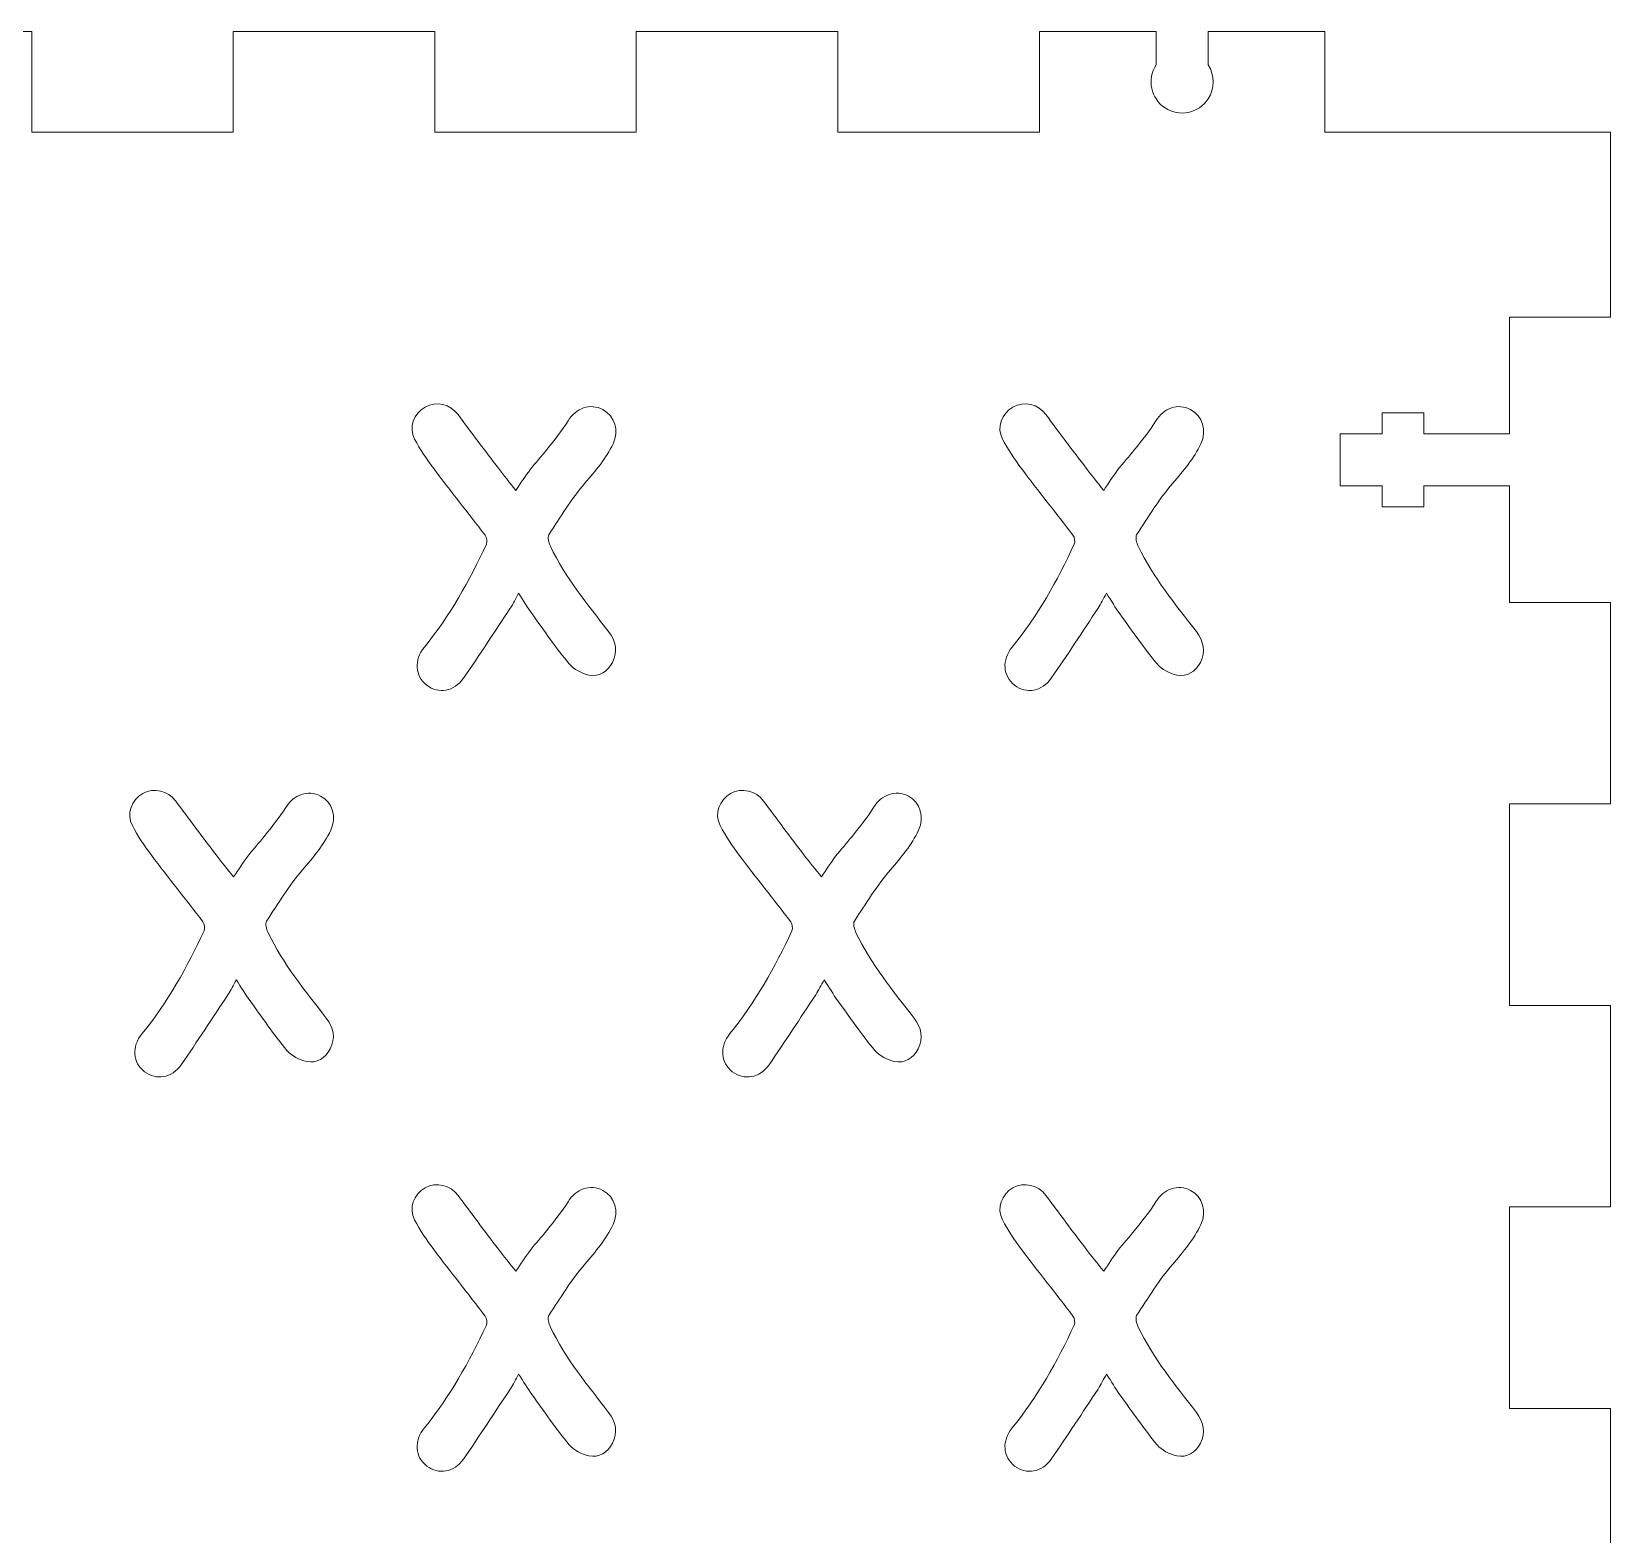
# Model space of a CAD drawing. Header units: inches. Extents: x 5 to 205, y 56 to 256.
# Drawn here: x 111.3 to 205.3, y 166.5 to 256 of the extents above; entities that cross this region are included whole.
import ezdxf

# ---------------------------------------------------------------- set-up
doc = ezdxf.new("R2010")
doc.units = ezdxf.units.IN
doc.header["$MEASUREMENT"] = 0

# ---------------------------------------------------------------- blocks, each defined once
blk = doc.blocks.new('block 310')
at = {"color": 7, "lineweight": 15, "true_color": 0xffffff}
blk.add_open_spline([(171.694, 233.181), (171.23, 233.801), (170.397, 234.009), (169.729, 233.633)], degree=3, dxfattribs=at)
blk = doc.blocks.new('block 311')
at = {"color": 7, "lineweight": 15, "true_color": 0xffffff}
blk.add_open_spline([(169.729, 233.633), (169.056, 233.257), (168.739, 232.416), (169.107, 231.724)], degree=3, dxfattribs=at)
blk = doc.blocks.new('block 312')
at = {"color": 7, "lineweight": 15, "true_color": 0xffffff}
blk.add_open_spline([(169.107, 231.724), (169.424, 231.104), (169.824, 230.519), (170.24, 229.962)], degree=3, dxfattribs=at)
blk = doc.blocks.new('block 313')
at = {"color": 7, "lineweight": 15, "true_color": 0xffffff}
blk.add_open_spline([(170.24, 229.962), (171.242, 228.628), (172.295, 227.324), (173.304, 225.992)], degree=3, dxfattribs=at)
blk = doc.blocks.new('block 314')
at = {"color": 7, "lineweight": 15, "true_color": 0xffffff}
blk.add_open_spline([(173.304, 225.992), (173.4, 225.864), (173.444, 225.603), (173.377, 225.462)], degree=3, dxfattribs=at)
blk = doc.blocks.new('block 315')
at = {"color": 7, "lineweight": 15, "true_color": 0xffffff}
blk.add_open_spline([(173.377, 225.462), (172.363, 223.282), (171.205, 221.196), (169.684, 219.331)], degree=3, dxfattribs=at)
blk = doc.blocks.new('block 316')
at = {"color": 7, "lineweight": 15, "true_color": 0xffffff}
blk.add_open_spline([(169.684, 219.331), (169.052, 218.564), (169.128, 217.605), (169.828, 217.067)], degree=3, dxfattribs=at)
blk = doc.blocks.new('block 317')
at = {"color": 7, "lineweight": 15, "true_color": 0xffffff}
blk.add_open_spline([(169.828, 217.067), (170.524, 216.532), (171.453, 216.676), (172.014, 217.481)], degree=3, dxfattribs=at)
blk = doc.blocks.new('block 318')
at = {"color": 7, "lineweight": 15, "true_color": 0xffffff}
blk.add_open_spline([(172.014, 217.481), (172.964, 218.857), (173.877, 220.261), (174.798, 221.652)], degree=3, dxfattribs=at)
blk = doc.blocks.new('block 319')
at = {"color": 7, "lineweight": 15, "true_color": 0xffffff}
blk.add_open_spline([(174.798, 221.652), (174.978, 221.923), (175.114, 222.215), (175.298, 222.545)], degree=3, dxfattribs=at)
blk = doc.blocks.new('block 320')
at = {"color": 7, "lineweight": 15, "true_color": 0xffffff}
blk.add_open_spline([(175.298, 222.545), (175.594, 222.083), (175.83, 221.68), (176.099, 221.309)], degree=3, dxfattribs=at)
blk = doc.blocks.new('block 321')
at = {"color": 7, "lineweight": 15, "true_color": 0xffffff}
blk.add_open_spline([(176.099, 221.309), (176.822, 220.306), (177.524, 219.282), (178.313, 218.329)], degree=3, dxfattribs=at)
blk = doc.blocks.new('block 322')
at = {"color": 7, "lineweight": 15, "true_color": 0xffffff}
blk.add_open_spline([(178.313, 218.329), (178.584, 218.004), (179.062, 217.761), (179.486, 217.673)], degree=3, dxfattribs=at)
blk = doc.blocks.new('block 323')
at = {"color": 7, "lineweight": 15, "true_color": 0xffffff}
blk.add_open_spline([(179.486, 217.673), (180.091, 217.545), (180.599, 217.873), (180.888, 218.427)], degree=3, dxfattribs=at)
blk = doc.blocks.new('block 324')
at = {"color": 7, "lineweight": 15, "true_color": 0xffffff}
blk.add_open_spline([(180.888, 218.427), (181.22, 219.078), (181.088, 219.685), (180.651, 220.257)], degree=3, dxfattribs=at)
blk = doc.blocks.new('block 325')
at = {"color": 7, "lineweight": 15, "true_color": 0xffffff}
blk.add_open_spline([(180.651, 220.257), (179.405, 221.886), (178.077, 223.464), (177.191, 225.345)], degree=3, dxfattribs=at)
blk = doc.blocks.new('block 326')
at = {"color": 7, "lineweight": 15, "true_color": 0xffffff}
blk.add_open_spline([(177.191, 225.345), (177.095, 225.546), (177.003, 225.879), (177.095, 226.024)], degree=3, dxfattribs=at)
blk = doc.blocks.new('block 327')
at = {"color": 7, "lineweight": 15, "true_color": 0xffffff}
blk.add_open_spline([(177.095, 226.024), (177.78, 227.075), (178.437, 228.152), (179.241, 229.094)], degree=3, dxfattribs=at)
blk = doc.blocks.new('block 328')
at = {"color": 7, "lineweight": 15, "true_color": 0xffffff}
blk.add_open_spline([(179.241, 229.094), (179.883, 229.838), (180.5, 230.562), (180.919, 231.445)], degree=3, dxfattribs=at)
blk = doc.blocks.new('block 329')
at = {"color": 7, "lineweight": 15, "true_color": 0xffffff}
blk.add_open_spline([(180.919, 231.445), (181.291, 232.22), (181.026, 233.095), (180.31, 233.481)], degree=3, dxfattribs=at)
blk = doc.blocks.new('block 330')
at = {"color": 7, "lineweight": 15, "true_color": 0xffffff}
blk.add_open_spline([(180.31, 233.481), (179.558, 233.881), (178.705, 233.562), (178.244, 232.809)], degree=3, dxfattribs=at)
blk = doc.blocks.new('block 331')
at = {"color": 7, "lineweight": 15, "true_color": 0xffffff}
blk.add_open_spline([(178.244, 232.809), (177.872, 232.208), (177.416, 231.656), (176.975, 231.096)], degree=3, dxfattribs=at)
blk = doc.blocks.new('block 332')
at = {"color": 7, "lineweight": 15, "true_color": 0xffffff}
blk.add_open_spline([(176.975, 231.096), (176.659, 230.691), (176.298, 230.318), (175.982, 229.906)], degree=3, dxfattribs=at)
blk = doc.blocks.new('block 333')
at = {"color": 7, "lineweight": 15, "true_color": 0xffffff}
blk.add_open_spline([(175.982, 229.906), (175.694, 229.519), (175.434, 229.109), (175.133, 228.668)], degree=3, dxfattribs=at)
blk = doc.blocks.new('block 334')
at = {"color": 7, "lineweight": 15, "true_color": 0xffffff}
blk.add_open_spline([(175.133, 228.668), (174.752, 229.15), (174.408, 229.559), (174.093, 229.983)], degree=3, dxfattribs=at)
blk = doc.blocks.new('block 335')
at = {"color": 7, "lineweight": 15, "true_color": 0xffffff}
blk.add_open_spline([(174.093, 229.983), (173.288, 231.044), (172.475, 232.111), (171.694, 233.181)], degree=3, dxfattribs=at)
blk = doc.blocks.new('block 336')
at = {"color": 7, "lineweight": 15, "true_color": 0xffffff}
blk.add_open_spline([(171.694, 186.681), (171.23, 187.301), (170.397, 187.509), (169.729, 187.133)], degree=3, dxfattribs=at)
blk = doc.blocks.new('block 337')
at = {"color": 7, "lineweight": 15, "true_color": 0xffffff}
blk.add_open_spline([(169.729, 187.133), (169.056, 186.757), (168.739, 185.916), (169.107, 185.224)], degree=3, dxfattribs=at)
blk = doc.blocks.new('block 338')
at = {"color": 7, "lineweight": 15, "true_color": 0xffffff}
blk.add_open_spline([(169.107, 185.224), (169.424, 184.604), (169.824, 184.019), (170.24, 183.462)], degree=3, dxfattribs=at)
blk = doc.blocks.new('block 339')
at = {"color": 7, "lineweight": 15, "true_color": 0xffffff}
blk.add_open_spline([(170.24, 183.462), (171.242, 182.128), (172.295, 180.824), (173.304, 179.492)], degree=3, dxfattribs=at)
blk = doc.blocks.new('block 340')
at = {"color": 7, "lineweight": 15, "true_color": 0xffffff}
blk.add_open_spline([(173.304, 179.492), (173.4, 179.364), (173.444, 179.103), (173.377, 178.962)], degree=3, dxfattribs=at)
blk = doc.blocks.new('block 341')
at = {"color": 7, "lineweight": 15, "true_color": 0xffffff}
blk.add_open_spline([(173.377, 178.962), (172.363, 176.782), (171.205, 174.696), (169.684, 172.831)], degree=3, dxfattribs=at)
blk = doc.blocks.new('block 342')
at = {"color": 7, "lineweight": 15, "true_color": 0xffffff}
blk.add_open_spline([(169.684, 172.831), (169.052, 172.064), (169.128, 171.105), (169.828, 170.567)], degree=3, dxfattribs=at)
blk = doc.blocks.new('block 343')
at = {"color": 7, "lineweight": 15, "true_color": 0xffffff}
blk.add_open_spline([(169.828, 170.567), (170.524, 170.032), (171.453, 170.176), (172.014, 170.981)], degree=3, dxfattribs=at)
blk = doc.blocks.new('block 344')
at = {"color": 7, "lineweight": 15, "true_color": 0xffffff}
blk.add_open_spline([(172.014, 170.981), (172.964, 172.357), (173.877, 173.761), (174.798, 175.152)], degree=3, dxfattribs=at)
blk = doc.blocks.new('block 345')
at = {"color": 7, "lineweight": 15, "true_color": 0xffffff}
blk.add_open_spline([(174.798, 175.152), (174.978, 175.423), (175.114, 175.715), (175.298, 176.045)], degree=3, dxfattribs=at)
blk = doc.blocks.new('block 346')
at = {"color": 7, "lineweight": 15, "true_color": 0xffffff}
blk.add_open_spline([(175.298, 176.045), (175.594, 175.583), (175.83, 175.18), (176.099, 174.809)], degree=3, dxfattribs=at)
blk = doc.blocks.new('block 347')
at = {"color": 7, "lineweight": 15, "true_color": 0xffffff}
blk.add_open_spline([(176.099, 174.809), (176.822, 173.806), (177.524, 172.782), (178.313, 171.829)], degree=3, dxfattribs=at)
blk = doc.blocks.new('block 348')
at = {"color": 7, "lineweight": 15, "true_color": 0xffffff}
blk.add_open_spline([(178.313, 171.829), (178.584, 171.504), (179.062, 171.261), (179.486, 171.173)], degree=3, dxfattribs=at)
blk = doc.blocks.new('block 349')
at = {"color": 7, "lineweight": 15, "true_color": 0xffffff}
blk.add_open_spline([(179.486, 171.173), (180.091, 171.045), (180.599, 171.373), (180.888, 171.927)], degree=3, dxfattribs=at)
blk = doc.blocks.new('block 350')
at = {"color": 7, "lineweight": 15, "true_color": 0xffffff}
blk.add_open_spline([(180.888, 171.927), (181.22, 172.578), (181.088, 173.185), (180.651, 173.757)], degree=3, dxfattribs=at)
blk = doc.blocks.new('block 351')
at = {"color": 7, "lineweight": 15, "true_color": 0xffffff}
blk.add_open_spline([(180.651, 173.757), (179.405, 175.386), (178.077, 176.964), (177.191, 178.845)], degree=3, dxfattribs=at)
blk = doc.blocks.new('block 352')
at = {"color": 7, "lineweight": 15, "true_color": 0xffffff}
blk.add_open_spline([(177.191, 178.845), (177.095, 179.046), (177.003, 179.379), (177.095, 179.524)], degree=3, dxfattribs=at)
blk = doc.blocks.new('block 353')
at = {"color": 7, "lineweight": 15, "true_color": 0xffffff}
blk.add_open_spline([(177.095, 179.524), (177.78, 180.575), (178.437, 181.652), (179.241, 182.594)], degree=3, dxfattribs=at)
blk = doc.blocks.new('block 354')
at = {"color": 7, "lineweight": 15, "true_color": 0xffffff}
blk.add_open_spline([(179.241, 182.594), (179.883, 183.338), (180.5, 184.062), (180.919, 184.945)], degree=3, dxfattribs=at)
blk = doc.blocks.new('block 355')
at = {"color": 7, "lineweight": 15, "true_color": 0xffffff}
blk.add_open_spline([(180.919, 184.945), (181.291, 185.72), (181.026, 186.595), (180.31, 186.981)], degree=3, dxfattribs=at)
blk = doc.blocks.new('block 356')
at = {"color": 7, "lineweight": 15, "true_color": 0xffffff}
blk.add_open_spline([(180.31, 186.981), (179.558, 187.381), (178.705, 187.062), (178.244, 186.309)], degree=3, dxfattribs=at)
blk = doc.blocks.new('block 357')
at = {"color": 7, "lineweight": 15, "true_color": 0xffffff}
blk.add_open_spline([(178.244, 186.309), (177.872, 185.708), (177.416, 185.156), (176.975, 184.596)], degree=3, dxfattribs=at)
blk = doc.blocks.new('block 358')
at = {"color": 7, "lineweight": 15, "true_color": 0xffffff}
blk.add_open_spline([(176.975, 184.596), (176.659, 184.191), (176.298, 183.818), (175.982, 183.406)], degree=3, dxfattribs=at)
blk = doc.blocks.new('block 359')
at = {"color": 7, "lineweight": 15, "true_color": 0xffffff}
blk.add_open_spline([(175.982, 183.406), (175.694, 183.019), (175.434, 182.609), (175.133, 182.168)], degree=3, dxfattribs=at)
blk = doc.blocks.new('block 360')
at = {"color": 7, "lineweight": 15, "true_color": 0xffffff}
blk.add_open_spline([(175.133, 182.168), (174.752, 182.65), (174.408, 183.059), (174.093, 183.483)], degree=3, dxfattribs=at)
blk = doc.blocks.new('block 361')
at = {"color": 7, "lineweight": 15, "true_color": 0xffffff}
blk.add_open_spline([(174.093, 183.483), (173.288, 184.544), (172.475, 185.611), (171.694, 186.681)], degree=3, dxfattribs=at)
blk = doc.blocks.new('block 437')
at = {"color": 7, "lineweight": 15, "true_color": 0xffffff}
blk.add_open_spline([(136.694, 233.181), (136.23, 233.801), (135.397, 234.009), (134.729, 233.633)], degree=3, dxfattribs=at)
blk = doc.blocks.new('block 438')
at = {"color": 7, "lineweight": 15, "true_color": 0xffffff}
blk.add_open_spline([(134.729, 233.633), (134.056, 233.257), (133.739, 232.416), (134.107, 231.724)], degree=3, dxfattribs=at)
blk = doc.blocks.new('block 439')
at = {"color": 7, "lineweight": 15, "true_color": 0xffffff}
blk.add_open_spline([(134.107, 231.724), (134.424, 231.104), (134.824, 230.519), (135.24, 229.962)], degree=3, dxfattribs=at)
blk = doc.blocks.new('block 440')
at = {"color": 7, "lineweight": 15, "true_color": 0xffffff}
blk.add_open_spline([(135.24, 229.962), (136.242, 228.628), (137.295, 227.324), (138.304, 225.992)], degree=3, dxfattribs=at)
blk = doc.blocks.new('block 441')
at = {"color": 7, "lineweight": 15, "true_color": 0xffffff}
blk.add_open_spline([(138.304, 225.992), (138.4, 225.864), (138.444, 225.603), (138.377, 225.462)], degree=3, dxfattribs=at)
blk = doc.blocks.new('block 442')
at = {"color": 7, "lineweight": 15, "true_color": 0xffffff}
blk.add_open_spline([(138.377, 225.462), (137.363, 223.282), (136.205, 221.196), (134.684, 219.331)], degree=3, dxfattribs=at)
blk = doc.blocks.new('block 443')
at = {"color": 7, "lineweight": 15, "true_color": 0xffffff}
blk.add_open_spline([(134.684, 219.331), (134.052, 218.564), (134.128, 217.605), (134.828, 217.067)], degree=3, dxfattribs=at)
blk = doc.blocks.new('block 444')
at = {"color": 7, "lineweight": 15, "true_color": 0xffffff}
blk.add_open_spline([(134.828, 217.067), (135.524, 216.532), (136.453, 216.676), (137.014, 217.481)], degree=3, dxfattribs=at)
blk = doc.blocks.new('block 445')
at = {"color": 7, "lineweight": 15, "true_color": 0xffffff}
blk.add_open_spline([(137.014, 217.481), (137.964, 218.857), (138.877, 220.261), (139.798, 221.652)], degree=3, dxfattribs=at)
blk = doc.blocks.new('block 446')
at = {"color": 7, "lineweight": 15, "true_color": 0xffffff}
blk.add_open_spline([(139.798, 221.652), (139.978, 221.923), (140.114, 222.215), (140.298, 222.545)], degree=3, dxfattribs=at)
blk = doc.blocks.new('block 447')
at = {"color": 7, "lineweight": 15, "true_color": 0xffffff}
blk.add_open_spline([(140.298, 222.545), (140.594, 222.083), (140.83, 221.68), (141.099, 221.309)], degree=3, dxfattribs=at)
blk = doc.blocks.new('block 448')
at = {"color": 7, "lineweight": 15, "true_color": 0xffffff}
blk.add_open_spline([(141.099, 221.309), (141.822, 220.306), (142.524, 219.282), (143.313, 218.329)], degree=3, dxfattribs=at)
blk = doc.blocks.new('block 449')
at = {"color": 7, "lineweight": 15, "true_color": 0xffffff}
blk.add_open_spline([(143.313, 218.329), (143.584, 218.004), (144.062, 217.761), (144.486, 217.673)], degree=3, dxfattribs=at)
blk = doc.blocks.new('block 450')
at = {"color": 7, "lineweight": 15, "true_color": 0xffffff}
blk.add_open_spline([(144.486, 217.673), (145.091, 217.545), (145.599, 217.873), (145.888, 218.427)], degree=3, dxfattribs=at)
blk = doc.blocks.new('block 451')
at = {"color": 7, "lineweight": 15, "true_color": 0xffffff}
blk.add_open_spline([(145.888, 218.427), (146.22, 219.078), (146.088, 219.685), (145.651, 220.257)], degree=3, dxfattribs=at)
blk = doc.blocks.new('block 452')
at = {"color": 7, "lineweight": 15, "true_color": 0xffffff}
blk.add_open_spline([(145.651, 220.257), (144.405, 221.886), (143.077, 223.464), (142.191, 225.345)], degree=3, dxfattribs=at)
blk = doc.blocks.new('block 453')
at = {"color": 7, "lineweight": 15, "true_color": 0xffffff}
blk.add_open_spline([(142.191, 225.345), (142.095, 225.546), (142.003, 225.879), (142.095, 226.024)], degree=3, dxfattribs=at)
blk = doc.blocks.new('block 454')
at = {"color": 7, "lineweight": 15, "true_color": 0xffffff}
blk.add_open_spline([(142.095, 226.024), (142.78, 227.075), (143.437, 228.152), (144.241, 229.094)], degree=3, dxfattribs=at)
blk = doc.blocks.new('block 455')
at = {"color": 7, "lineweight": 15, "true_color": 0xffffff}
blk.add_open_spline([(144.241, 229.094), (144.883, 229.838), (145.5, 230.562), (145.919, 231.445)], degree=3, dxfattribs=at)
blk = doc.blocks.new('block 456')
at = {"color": 7, "lineweight": 15, "true_color": 0xffffff}
blk.add_open_spline([(145.919, 231.445), (146.291, 232.22), (146.026, 233.095), (145.31, 233.481)], degree=3, dxfattribs=at)
blk = doc.blocks.new('block 457')
at = {"color": 7, "lineweight": 15, "true_color": 0xffffff}
blk.add_open_spline([(145.31, 233.481), (144.558, 233.881), (143.705, 233.562), (143.244, 232.809)], degree=3, dxfattribs=at)
blk = doc.blocks.new('block 458')
at = {"color": 7, "lineweight": 15, "true_color": 0xffffff}
blk.add_open_spline([(143.244, 232.809), (142.872, 232.208), (142.416, 231.656), (141.975, 231.096)], degree=3, dxfattribs=at)
blk = doc.blocks.new('block 459')
at = {"color": 7, "lineweight": 15, "true_color": 0xffffff}
blk.add_open_spline([(141.975, 231.096), (141.659, 230.691), (141.298, 230.318), (140.982, 229.906)], degree=3, dxfattribs=at)
blk = doc.blocks.new('block 460')
at = {"color": 7, "lineweight": 15, "true_color": 0xffffff}
blk.add_open_spline([(140.982, 229.906), (140.694, 229.519), (140.434, 229.109), (140.133, 228.668)], degree=3, dxfattribs=at)
blk = doc.blocks.new('block 461')
at = {"color": 7, "lineweight": 15, "true_color": 0xffffff}
blk.add_open_spline([(140.133, 228.668), (139.752, 229.15), (139.408, 229.559), (139.093, 229.983)], degree=3, dxfattribs=at)
blk = doc.blocks.new('block 462')
at = {"color": 7, "lineweight": 15, "true_color": 0xffffff}
blk.add_open_spline([(139.093, 229.983), (138.288, 231.044), (137.475, 232.111), (136.694, 233.181)], degree=3, dxfattribs=at)
blk = doc.blocks.new('block 463')
at = {"color": 7, "lineweight": 15, "true_color": 0xffffff}
blk.add_open_spline([(136.694, 186.681), (136.23, 187.301), (135.397, 187.509), (134.729, 187.133)], degree=3, dxfattribs=at)
blk = doc.blocks.new('block 464')
at = {"color": 7, "lineweight": 15, "true_color": 0xffffff}
blk.add_open_spline([(134.729, 187.133), (134.056, 186.757), (133.739, 185.916), (134.107, 185.224)], degree=3, dxfattribs=at)
blk = doc.blocks.new('block 465')
at = {"color": 7, "lineweight": 15, "true_color": 0xffffff}
blk.add_open_spline([(134.107, 185.224), (134.424, 184.604), (134.824, 184.019), (135.24, 183.462)], degree=3, dxfattribs=at)
blk = doc.blocks.new('block 466')
at = {"color": 7, "lineweight": 15, "true_color": 0xffffff}
blk.add_open_spline([(135.24, 183.462), (136.242, 182.128), (137.295, 180.824), (138.304, 179.492)], degree=3, dxfattribs=at)
blk = doc.blocks.new('block 467')
at = {"color": 7, "lineweight": 15, "true_color": 0xffffff}
blk.add_open_spline([(138.304, 179.492), (138.4, 179.364), (138.444, 179.103), (138.377, 178.962)], degree=3, dxfattribs=at)
blk = doc.blocks.new('block 468')
at = {"color": 7, "lineweight": 15, "true_color": 0xffffff}
blk.add_open_spline([(138.377, 178.962), (137.363, 176.782), (136.205, 174.696), (134.684, 172.831)], degree=3, dxfattribs=at)
blk = doc.blocks.new('block 469')
at = {"color": 7, "lineweight": 15, "true_color": 0xffffff}
blk.add_open_spline([(134.684, 172.831), (134.052, 172.064), (134.128, 171.105), (134.828, 170.567)], degree=3, dxfattribs=at)
blk = doc.blocks.new('block 470')
at = {"color": 7, "lineweight": 15, "true_color": 0xffffff}
blk.add_open_spline([(134.828, 170.567), (135.524, 170.032), (136.453, 170.176), (137.014, 170.981)], degree=3, dxfattribs=at)
blk = doc.blocks.new('block 471')
at = {"color": 7, "lineweight": 15, "true_color": 0xffffff}
blk.add_open_spline([(137.014, 170.981), (137.964, 172.357), (138.877, 173.761), (139.798, 175.152)], degree=3, dxfattribs=at)
blk = doc.blocks.new('block 472')
at = {"color": 7, "lineweight": 15, "true_color": 0xffffff}
blk.add_open_spline([(139.798, 175.152), (139.978, 175.423), (140.114, 175.715), (140.298, 176.045)], degree=3, dxfattribs=at)
blk = doc.blocks.new('block 473')
at = {"color": 7, "lineweight": 15, "true_color": 0xffffff}
blk.add_open_spline([(140.298, 176.045), (140.594, 175.583), (140.83, 175.18), (141.099, 174.809)], degree=3, dxfattribs=at)
blk = doc.blocks.new('block 474')
at = {"color": 7, "lineweight": 15, "true_color": 0xffffff}
blk.add_open_spline([(141.099, 174.809), (141.822, 173.806), (142.524, 172.782), (143.313, 171.829)], degree=3, dxfattribs=at)
blk = doc.blocks.new('block 475')
at = {"color": 7, "lineweight": 15, "true_color": 0xffffff}
blk.add_open_spline([(143.313, 171.829), (143.584, 171.504), (144.062, 171.261), (144.486, 171.173)], degree=3, dxfattribs=at)
blk = doc.blocks.new('block 476')
at = {"color": 7, "lineweight": 15, "true_color": 0xffffff}
blk.add_open_spline([(144.486, 171.173), (145.091, 171.045), (145.599, 171.373), (145.888, 171.927)], degree=3, dxfattribs=at)
blk = doc.blocks.new('block 477')
at = {"color": 7, "lineweight": 15, "true_color": 0xffffff}
blk.add_open_spline([(145.888, 171.927), (146.22, 172.578), (146.088, 173.185), (145.651, 173.757)], degree=3, dxfattribs=at)
blk = doc.blocks.new('block 478')
at = {"color": 7, "lineweight": 15, "true_color": 0xffffff}
blk.add_open_spline([(145.651, 173.757), (144.405, 175.386), (143.077, 176.964), (142.191, 178.845)], degree=3, dxfattribs=at)
blk = doc.blocks.new('block 479')
at = {"color": 7, "lineweight": 15, "true_color": 0xffffff}
blk.add_open_spline([(142.191, 178.845), (142.095, 179.046), (142.003, 179.379), (142.095, 179.524)], degree=3, dxfattribs=at)
blk = doc.blocks.new('block 480')
at = {"color": 7, "lineweight": 15, "true_color": 0xffffff}
blk.add_open_spline([(142.095, 179.524), (142.78, 180.575), (143.437, 181.652), (144.241, 182.594)], degree=3, dxfattribs=at)
blk = doc.blocks.new('block 481')
at = {"color": 7, "lineweight": 15, "true_color": 0xffffff}
blk.add_open_spline([(144.241, 182.594), (144.883, 183.338), (145.5, 184.062), (145.919, 184.945)], degree=3, dxfattribs=at)
blk = doc.blocks.new('block 482')
at = {"color": 7, "lineweight": 15, "true_color": 0xffffff}
blk.add_open_spline([(145.919, 184.945), (146.291, 185.72), (146.026, 186.595), (145.31, 186.981)], degree=3, dxfattribs=at)
blk = doc.blocks.new('block 483')
at = {"color": 7, "lineweight": 15, "true_color": 0xffffff}
blk.add_open_spline([(145.31, 186.981), (144.558, 187.381), (143.705, 187.062), (143.244, 186.309)], degree=3, dxfattribs=at)
blk = doc.blocks.new('block 484')
at = {"color": 7, "lineweight": 15, "true_color": 0xffffff}
blk.add_open_spline([(143.244, 186.309), (142.872, 185.708), (142.416, 185.156), (141.975, 184.596)], degree=3, dxfattribs=at)
blk = doc.blocks.new('block 485')
at = {"color": 7, "lineweight": 15, "true_color": 0xffffff}
blk.add_open_spline([(141.975, 184.596), (141.659, 184.191), (141.298, 183.818), (140.982, 183.406)], degree=3, dxfattribs=at)
blk = doc.blocks.new('block 486')
at = {"color": 7, "lineweight": 15, "true_color": 0xffffff}
blk.add_open_spline([(140.982, 183.406), (140.694, 183.019), (140.434, 182.609), (140.133, 182.168)], degree=3, dxfattribs=at)
blk = doc.blocks.new('block 487')
at = {"color": 7, "lineweight": 15, "true_color": 0xffffff}
blk.add_open_spline([(140.133, 182.168), (139.752, 182.65), (139.408, 183.059), (139.093, 183.483)], degree=3, dxfattribs=at)
blk = doc.blocks.new('block 488')
at = {"color": 7, "lineweight": 15, "true_color": 0xffffff}
blk.add_open_spline([(139.093, 183.483), (138.288, 184.544), (137.475, 185.611), (136.694, 186.681)], degree=3, dxfattribs=at)
blk = doc.blocks.new('block 619')
at = {"color": 7, "lineweight": 15, "true_color": 0xffffff}
blk.add_open_spline([(119.886, 210.164), (119.422, 210.784), (118.589, 210.992), (117.92, 210.615)], degree=3, dxfattribs=at)
blk = doc.blocks.new('block 620')
at = {"color": 7, "lineweight": 15, "true_color": 0xffffff}
blk.add_open_spline([(117.92, 210.615), (117.248, 210.24), (116.931, 209.399), (117.299, 208.707)], degree=3, dxfattribs=at)
blk = doc.blocks.new('block 621')
at = {"color": 7, "lineweight": 15, "true_color": 0xffffff}
blk.add_open_spline([(117.299, 208.707), (117.616, 208.087), (118.016, 207.501), (118.432, 206.945)], degree=3, dxfattribs=at)
blk = doc.blocks.new('block 622')
at = {"color": 7, "lineweight": 15, "true_color": 0xffffff}
blk.add_open_spline([(118.432, 206.945), (119.434, 205.611), (120.487, 204.307), (121.496, 202.975)], degree=3, dxfattribs=at)
blk = doc.blocks.new('block 623')
at = {"color": 7, "lineweight": 15, "true_color": 0xffffff}
blk.add_open_spline([(121.496, 202.975), (121.592, 202.846), (121.636, 202.585), (121.568, 202.445)], degree=3, dxfattribs=at)
blk = doc.blocks.new('block 624')
at = {"color": 7, "lineweight": 15, "true_color": 0xffffff}
blk.add_open_spline([(121.568, 202.445), (120.555, 200.264), (119.397, 198.179), (117.876, 196.314)], degree=3, dxfattribs=at)
blk = doc.blocks.new('block 625')
at = {"color": 7, "lineweight": 15, "true_color": 0xffffff}
blk.add_open_spline([(117.876, 196.314), (117.244, 195.547), (117.32, 194.588), (118.02, 194.05)], degree=3, dxfattribs=at)
blk = doc.blocks.new('block 626')
at = {"color": 7, "lineweight": 15, "true_color": 0xffffff}
blk.add_open_spline([(118.02, 194.05), (118.716, 193.515), (119.645, 193.659), (120.206, 194.463)], degree=3, dxfattribs=at)
blk = doc.blocks.new('block 627')
at = {"color": 7, "lineweight": 15, "true_color": 0xffffff}
blk.add_open_spline([(120.206, 194.463), (121.156, 195.839), (122.069, 197.244), (122.99, 198.635)], degree=3, dxfattribs=at)
blk = doc.blocks.new('block 628')
at = {"color": 7, "lineweight": 15, "true_color": 0xffffff}
blk.add_open_spline([(122.99, 198.635), (123.17, 198.906), (123.306, 199.198), (123.49, 199.528)], degree=3, dxfattribs=at)
blk = doc.blocks.new('block 629')
at = {"color": 7, "lineweight": 15, "true_color": 0xffffff}
blk.add_open_spline([(123.49, 199.528), (123.786, 199.066), (124.022, 198.663), (124.291, 198.291)], degree=3, dxfattribs=at)
blk = doc.blocks.new('block 630')
at = {"color": 7, "lineweight": 15, "true_color": 0xffffff}
blk.add_open_spline([(124.291, 198.291), (125.014, 197.289), (125.716, 196.264), (126.505, 195.312)], degree=3, dxfattribs=at)
blk = doc.blocks.new('block 631')
at = {"color": 7, "lineweight": 15, "true_color": 0xffffff}
blk.add_open_spline([(126.505, 195.312), (126.776, 194.986), (127.254, 194.744), (127.678, 194.655)], degree=3, dxfattribs=at)
blk = doc.blocks.new('block 632')
at = {"color": 7, "lineweight": 15, "true_color": 0xffffff}
blk.add_open_spline([(127.678, 194.655), (128.283, 194.527), (128.791, 194.856), (129.079, 195.41)], degree=3, dxfattribs=at)
blk = doc.blocks.new('block 633')
at = {"color": 7, "lineweight": 15, "true_color": 0xffffff}
blk.add_open_spline([(129.079, 195.41), (129.412, 196.061), (129.28, 196.668), (128.843, 197.24)], degree=3, dxfattribs=at)
blk = doc.blocks.new('block 634')
at = {"color": 7, "lineweight": 15, "true_color": 0xffffff}
blk.add_open_spline([(128.843, 197.24), (127.597, 198.869), (126.269, 200.446), (125.383, 202.328)], degree=3, dxfattribs=at)
blk = doc.blocks.new('block 635')
at = {"color": 7, "lineweight": 15, "true_color": 0xffffff}
blk.add_open_spline([(125.383, 202.328), (125.287, 202.528), (125.195, 202.862), (125.287, 203.007)], degree=3, dxfattribs=at)
blk = doc.blocks.new('block 636')
at = {"color": 7, "lineweight": 15, "true_color": 0xffffff}
blk.add_open_spline([(125.287, 203.007), (125.972, 204.058), (126.629, 205.135), (127.433, 206.076)], degree=3, dxfattribs=at)
blk = doc.blocks.new('block 637')
at = {"color": 7, "lineweight": 15, "true_color": 0xffffff}
blk.add_open_spline([(127.433, 206.076), (128.075, 206.821), (128.692, 207.545), (129.111, 208.428)], degree=3, dxfattribs=at)
blk = doc.blocks.new('block 638')
at = {"color": 7, "lineweight": 15, "true_color": 0xffffff}
blk.add_open_spline([(129.111, 208.428), (129.483, 209.202), (129.218, 210.077), (128.502, 210.464)], degree=3, dxfattribs=at)
blk = doc.blocks.new('block 639')
at = {"color": 7, "lineweight": 15, "true_color": 0xffffff}
blk.add_open_spline([(128.502, 210.464), (127.75, 210.864), (126.897, 210.544), (126.436, 209.792)], degree=3, dxfattribs=at)
blk = doc.blocks.new('block 640')
at = {"color": 7, "lineweight": 15, "true_color": 0xffffff}
blk.add_open_spline([(126.436, 209.792), (126.064, 209.19), (125.608, 208.639), (125.167, 208.079)], degree=3, dxfattribs=at)
blk = doc.blocks.new('block 641')
at = {"color": 7, "lineweight": 15, "true_color": 0xffffff}
blk.add_open_spline([(125.167, 208.079), (124.851, 207.673), (124.49, 207.3), (124.174, 206.889)], degree=3, dxfattribs=at)
blk = doc.blocks.new('block 642')
at = {"color": 7, "lineweight": 15, "true_color": 0xffffff}
blk.add_open_spline([(124.174, 206.889), (123.886, 206.502), (123.626, 206.092), (123.325, 205.651)], degree=3, dxfattribs=at)
blk = doc.blocks.new('block 643')
at = {"color": 7, "lineweight": 15, "true_color": 0xffffff}
blk.add_open_spline([(123.325, 205.651), (122.944, 206.132), (122.6, 206.542), (122.285, 206.965)], degree=3, dxfattribs=at)
blk = doc.blocks.new('block 644')
at = {"color": 7, "lineweight": 15, "true_color": 0xffffff}
blk.add_open_spline([(122.285, 206.965), (121.48, 208.027), (120.667, 209.094), (119.886, 210.164)], degree=3, dxfattribs=at)
blk = doc.blocks.new('block 749')
at = {"color": 7, "lineweight": 15, "true_color": 0xffffff}
blk.add_open_spline([(154.886, 210.164), (154.422, 210.784), (153.589, 210.992), (152.92, 210.615)], degree=3, dxfattribs=at)
blk = doc.blocks.new('block 750')
at = {"color": 7, "lineweight": 15, "true_color": 0xffffff}
blk.add_open_spline([(152.92, 210.615), (152.248, 210.24), (151.931, 209.399), (152.299, 208.707)], degree=3, dxfattribs=at)
blk = doc.blocks.new('block 751')
at = {"color": 7, "lineweight": 15, "true_color": 0xffffff}
blk.add_open_spline([(152.299, 208.707), (152.616, 208.087), (153.016, 207.501), (153.432, 206.945)], degree=3, dxfattribs=at)
blk = doc.blocks.new('block 752')
at = {"color": 7, "lineweight": 15, "true_color": 0xffffff}
blk.add_open_spline([(153.432, 206.945), (154.434, 205.611), (155.487, 204.307), (156.496, 202.975)], degree=3, dxfattribs=at)
blk = doc.blocks.new('block 753')
at = {"color": 7, "lineweight": 15, "true_color": 0xffffff}
blk.add_open_spline([(156.496, 202.975), (156.592, 202.846), (156.636, 202.585), (156.568, 202.445)], degree=3, dxfattribs=at)
blk = doc.blocks.new('block 754')
at = {"color": 7, "lineweight": 15, "true_color": 0xffffff}
blk.add_open_spline([(156.568, 202.445), (155.555, 200.264), (154.397, 198.179), (152.876, 196.314)], degree=3, dxfattribs=at)
blk = doc.blocks.new('block 755')
at = {"color": 7, "lineweight": 15, "true_color": 0xffffff}
blk.add_open_spline([(152.876, 196.314), (152.244, 195.547), (152.32, 194.588), (153.02, 194.05)], degree=3, dxfattribs=at)
blk = doc.blocks.new('block 756')
at = {"color": 7, "lineweight": 15, "true_color": 0xffffff}
blk.add_open_spline([(153.02, 194.05), (153.716, 193.515), (154.645, 193.659), (155.206, 194.463)], degree=3, dxfattribs=at)
blk = doc.blocks.new('block 757')
at = {"color": 7, "lineweight": 15, "true_color": 0xffffff}
blk.add_open_spline([(155.206, 194.463), (156.156, 195.839), (157.069, 197.244), (157.99, 198.635)], degree=3, dxfattribs=at)
blk = doc.blocks.new('block 758')
at = {"color": 7, "lineweight": 15, "true_color": 0xffffff}
blk.add_open_spline([(157.99, 198.635), (158.17, 198.906), (158.306, 199.198), (158.49, 199.528)], degree=3, dxfattribs=at)
blk = doc.blocks.new('block 759')
at = {"color": 7, "lineweight": 15, "true_color": 0xffffff}
blk.add_open_spline([(158.49, 199.528), (158.786, 199.066), (159.022, 198.663), (159.291, 198.291)], degree=3, dxfattribs=at)
blk = doc.blocks.new('block 760')
at = {"color": 7, "lineweight": 15, "true_color": 0xffffff}
blk.add_open_spline([(159.291, 198.291), (160.014, 197.289), (160.716, 196.264), (161.505, 195.312)], degree=3, dxfattribs=at)
blk = doc.blocks.new('block 761')
at = {"color": 7, "lineweight": 15, "true_color": 0xffffff}
blk.add_open_spline([(161.505, 195.312), (161.776, 194.986), (162.254, 194.744), (162.678, 194.655)], degree=3, dxfattribs=at)
blk = doc.blocks.new('block 762')
at = {"color": 7, "lineweight": 15, "true_color": 0xffffff}
blk.add_open_spline([(162.678, 194.655), (163.283, 194.527), (163.791, 194.856), (164.079, 195.41)], degree=3, dxfattribs=at)
blk = doc.blocks.new('block 763')
at = {"color": 7, "lineweight": 15, "true_color": 0xffffff}
blk.add_open_spline([(164.079, 195.41), (164.412, 196.061), (164.28, 196.668), (163.843, 197.24)], degree=3, dxfattribs=at)
blk = doc.blocks.new('block 764')
at = {"color": 7, "lineweight": 15, "true_color": 0xffffff}
blk.add_open_spline([(163.843, 197.24), (162.597, 198.869), (161.269, 200.446), (160.383, 202.328)], degree=3, dxfattribs=at)
blk = doc.blocks.new('block 765')
at = {"color": 7, "lineweight": 15, "true_color": 0xffffff}
blk.add_open_spline([(160.383, 202.328), (160.287, 202.528), (160.195, 202.862), (160.287, 203.007)], degree=3, dxfattribs=at)
blk = doc.blocks.new('block 766')
at = {"color": 7, "lineweight": 15, "true_color": 0xffffff}
blk.add_open_spline([(160.287, 203.007), (160.972, 204.058), (161.629, 205.135), (162.433, 206.076)], degree=3, dxfattribs=at)
blk = doc.blocks.new('block 767')
at = {"color": 7, "lineweight": 15, "true_color": 0xffffff}
blk.add_open_spline([(162.433, 206.076), (163.075, 206.821), (163.692, 207.545), (164.111, 208.428)], degree=3, dxfattribs=at)
blk = doc.blocks.new('block 768')
at = {"color": 7, "lineweight": 15, "true_color": 0xffffff}
blk.add_open_spline([(164.111, 208.428), (164.483, 209.202), (164.218, 210.077), (163.502, 210.464)], degree=3, dxfattribs=at)
blk = doc.blocks.new('block 769')
at = {"color": 7, "lineweight": 15, "true_color": 0xffffff}
blk.add_open_spline([(163.502, 210.464), (162.75, 210.864), (161.897, 210.544), (161.436, 209.792)], degree=3, dxfattribs=at)
blk = doc.blocks.new('block 770')
at = {"color": 7, "lineweight": 15, "true_color": 0xffffff}
blk.add_open_spline([(161.436, 209.792), (161.064, 209.19), (160.608, 208.639), (160.167, 208.079)], degree=3, dxfattribs=at)
blk = doc.blocks.new('block 771')
at = {"color": 7, "lineweight": 15, "true_color": 0xffffff}
blk.add_open_spline([(160.167, 208.079), (159.851, 207.673), (159.49, 207.3), (159.174, 206.889)], degree=3, dxfattribs=at)
blk = doc.blocks.new('block 772')
at = {"color": 7, "lineweight": 15, "true_color": 0xffffff}
blk.add_open_spline([(159.174, 206.889), (158.886, 206.502), (158.626, 206.092), (158.325, 205.651)], degree=3, dxfattribs=at)
blk = doc.blocks.new('block 773')
at = {"color": 7, "lineweight": 15, "true_color": 0xffffff}
blk.add_open_spline([(158.325, 205.651), (157.944, 206.132), (157.6, 206.542), (157.285, 206.965)], degree=3, dxfattribs=at)
blk = doc.blocks.new('block 774')
at = {"color": 7, "lineweight": 15, "true_color": 0xffffff}
blk.add_open_spline([(157.285, 206.965), (156.48, 208.027), (155.667, 209.094), (154.886, 210.164)], degree=3, dxfattribs=at)
blk = doc.blocks.new('block 844')
at = {"color": 7, "lineweight": 15, "true_color": 0xffffff}
blk.add_lwpolyline([(111.304, 255.992), (99.304, 255.992)], dxfattribs=at)
blk = doc.blocks.new('block 845')
at = {"color": 7, "lineweight": 15, "true_color": 0xffffff}
blk.add_lwpolyline([(111.304, 249.992), (111.304, 255.992)], dxfattribs=at)
blk = doc.blocks.new('block 846')
at = {"color": 7, "lineweight": 15, "true_color": 0xffffff}
blk.add_lwpolyline([(123.304, 249.992), (111.304, 249.992)], dxfattribs=at)
blk = doc.blocks.new('block 847')
at = {"color": 7, "lineweight": 15, "true_color": 0xffffff}
blk.add_lwpolyline([(123.304, 255.992), (123.304, 249.992)], dxfattribs=at)
blk = doc.blocks.new('block 848')
at = {"color": 7, "lineweight": 15, "true_color": 0xffffff}
blk.add_lwpolyline([(135.304, 255.992), (123.304, 255.992)], dxfattribs=at)
blk = doc.blocks.new('block 849')
at = {"color": 7, "lineweight": 15, "true_color": 0xffffff}
blk.add_lwpolyline([(135.304, 249.992), (135.304, 255.992)], dxfattribs=at)
blk = doc.blocks.new('block 850')
at = {"color": 7, "lineweight": 15, "true_color": 0xffffff}
blk.add_lwpolyline([(147.304, 249.992), (135.304, 249.992)], dxfattribs=at)
blk = doc.blocks.new('block 851')
at = {"color": 7, "lineweight": 15, "true_color": 0xffffff}
blk.add_lwpolyline([(147.304, 255.992), (147.304, 249.992)], dxfattribs=at)
blk = doc.blocks.new('block 852')
at = {"color": 7, "lineweight": 15, "true_color": 0xffffff}
blk.add_lwpolyline([(159.304, 255.992), (147.304, 255.992)], dxfattribs=at)
blk = doc.blocks.new('block 853')
at = {"color": 7, "lineweight": 15, "true_color": 0xffffff}
blk.add_lwpolyline([(159.304, 249.992), (159.304, 255.992)], dxfattribs=at)
blk = doc.blocks.new('block 854')
at = {"color": 7, "lineweight": 15, "true_color": 0xffffff}
blk.add_lwpolyline([(171.304, 249.992), (159.304, 249.992)], dxfattribs=at)
blk = doc.blocks.new('block 855')
at = {"color": 7, "lineweight": 15, "true_color": 0xffffff}
blk.add_lwpolyline([(171.304, 255.992), (171.304, 249.992)], dxfattribs=at)
blk = doc.blocks.new('block 856')
at = {"color": 7, "lineweight": 15, "true_color": 0xffffff}
blk.add_lwpolyline([(178.254, 255.992), (171.304, 255.992)], dxfattribs=at)
blk = doc.blocks.new('block 857')
at = {"color": 7, "lineweight": 15, "true_color": 0xffffff}
blk.add_lwpolyline([(178.254, 254.002), (178.254, 255.992)], dxfattribs=at)
blk = doc.blocks.new('block 858')
at = {"color": 7, "lineweight": 15, "true_color": 0xffffff}
blk.add_lwpolyline([(181.354, 255.992), (181.354, 254.002)], dxfattribs=at)
blk = doc.blocks.new('block 859')
at = {"color": 7, "lineweight": 15, "true_color": 0xffffff}
blk.add_lwpolyline([(188.304, 255.992), (181.354, 255.992)], dxfattribs=at)
blk = doc.blocks.new('block 860')
at = {"color": 7, "lineweight": 15, "true_color": 0xffffff}
blk.add_lwpolyline([(188.304, 249.992), (188.304, 255.992)], dxfattribs=at)
blk = doc.blocks.new('block 861')
at = {"color": 7, "lineweight": 15, "true_color": 0xffffff}
blk.add_lwpolyline([(205.304, 249.992), (188.304, 249.992)], dxfattribs=at)
blk = doc.blocks.new('block 862')
at = {"color": 7, "lineweight": 15, "true_color": 0xffffff}
blk.add_lwpolyline([(205.304, 238.992), (205.304, 249.992)], dxfattribs=at)
blk = doc.blocks.new('block 863')
at = {"color": 7, "lineweight": 15, "true_color": 0xffffff}
blk.add_lwpolyline([(199.304, 238.992), (205.304, 238.992)], dxfattribs=at)
blk = doc.blocks.new('block 864')
at = {"color": 7, "lineweight": 15, "true_color": 0xffffff}
blk.add_lwpolyline([(199.304, 232.042), (199.304, 238.992)], dxfattribs=at)
blk = doc.blocks.new('block 865')
at = {"color": 7, "lineweight": 15, "true_color": 0xffffff}
blk.add_lwpolyline([(194.204, 232.042), (199.304, 232.042)], dxfattribs=at)
blk = doc.blocks.new('block 866')
at = {"color": 7, "lineweight": 15, "true_color": 0xffffff}
blk.add_lwpolyline([(194.204, 233.292), (194.204, 232.042)], dxfattribs=at)
blk = doc.blocks.new('block 867')
at = {"color": 7, "lineweight": 15, "true_color": 0xffffff}
blk.add_lwpolyline([(191.704, 233.292), (194.204, 233.292)], dxfattribs=at)
blk = doc.blocks.new('block 868')
at = {"color": 7, "lineweight": 15, "true_color": 0xffffff}
blk.add_lwpolyline([(191.704, 232.042), (191.704, 233.292)], dxfattribs=at)
blk = doc.blocks.new('block 869')
at = {"color": 7, "lineweight": 15, "true_color": 0xffffff}
blk.add_lwpolyline([(189.204, 232.042), (191.704, 232.042)], dxfattribs=at)
blk = doc.blocks.new('block 870')
at = {"color": 7, "lineweight": 15, "true_color": 0xffffff}
blk.add_lwpolyline([(189.204, 228.942), (189.204, 232.042)], dxfattribs=at)
blk = doc.blocks.new('block 871')
at = {"color": 7, "lineweight": 15, "true_color": 0xffffff}
blk.add_lwpolyline([(191.704, 228.942), (189.204, 228.942)], dxfattribs=at)
blk = doc.blocks.new('block 872')
at = {"color": 7, "lineweight": 15, "true_color": 0xffffff}
blk.add_lwpolyline([(191.704, 227.692), (191.704, 228.942)], dxfattribs=at)
blk = doc.blocks.new('block 873')
at = {"color": 7, "lineweight": 15, "true_color": 0xffffff}
blk.add_lwpolyline([(194.204, 227.692), (191.704, 227.692)], dxfattribs=at)
blk = doc.blocks.new('block 874')
at = {"color": 7, "lineweight": 15, "true_color": 0xffffff}
blk.add_lwpolyline([(194.204, 228.942), (194.204, 227.692)], dxfattribs=at)
blk = doc.blocks.new('block 875')
at = {"color": 7, "lineweight": 15, "true_color": 0xffffff}
blk.add_lwpolyline([(199.304, 228.942), (194.204, 228.942)], dxfattribs=at)
blk = doc.blocks.new('block 876')
at = {"color": 7, "lineweight": 15, "true_color": 0xffffff}
blk.add_lwpolyline([(199.304, 221.992), (199.304, 228.942)], dxfattribs=at)
blk = doc.blocks.new('block 877')
at = {"color": 7, "lineweight": 15, "true_color": 0xffffff}
blk.add_lwpolyline([(205.304, 221.992), (199.304, 221.992)], dxfattribs=at)
blk = doc.blocks.new('block 878')
at = {"color": 7, "lineweight": 15, "true_color": 0xffffff}
blk.add_lwpolyline([(205.304, 209.992), (205.304, 221.992)], dxfattribs=at)
blk = doc.blocks.new('block 879')
at = {"color": 7, "lineweight": 15, "true_color": 0xffffff}
blk.add_lwpolyline([(199.304, 209.992), (205.304, 209.992)], dxfattribs=at)
blk = doc.blocks.new('block 880')
at = {"color": 7, "lineweight": 15, "true_color": 0xffffff}
blk.add_lwpolyline([(199.304, 197.992), (199.304, 209.992)], dxfattribs=at)
blk = doc.blocks.new('block 881')
at = {"color": 7, "lineweight": 15, "true_color": 0xffffff}
blk.add_lwpolyline([(205.304, 197.992), (199.304, 197.992)], dxfattribs=at)
blk = doc.blocks.new('block 882')
at = {"color": 7, "lineweight": 15, "true_color": 0xffffff}
blk.add_lwpolyline([(205.304, 185.992), (205.304, 197.992)], dxfattribs=at)
blk = doc.blocks.new('block 883')
at = {"color": 7, "lineweight": 15, "true_color": 0xffffff}
blk.add_lwpolyline([(199.304, 185.992), (205.304, 185.992)], dxfattribs=at)
blk = doc.blocks.new('block 884')
at = {"color": 7, "lineweight": 15, "true_color": 0xffffff}
blk.add_lwpolyline([(199.304, 173.992), (199.304, 185.992)], dxfattribs=at)
blk = doc.blocks.new('block 885')
at = {"color": 7, "lineweight": 15, "true_color": 0xffffff}
blk.add_lwpolyline([(205.304, 173.992), (199.304, 173.992)], dxfattribs=at)
blk = doc.blocks.new('block 886')
at = {"color": 7, "lineweight": 15, "true_color": 0xffffff}
blk.add_lwpolyline([(205.304, 161.992), (205.304, 173.992)], dxfattribs=at)
blk = doc.blocks.new('block 1006')
at = {"color": 7, "lineweight": 15, "true_color": 0xffffff}
blk.add_open_spline([(178.254, 254.002), (177.696, 253.146), (177.938, 252), (178.794, 251.442), (179.65, 250.884), (180.796, 251.126), (181.354, 251.982), (181.754, 252.596), (181.754, 253.388), (181.354, 254.002)], degree=3, knots=[0, 0, 0, 0, 1, 1, 1, 2, 2, 2, 3, 3, 3, 3], dxfattribs=at)

msp = doc.modelspace()

# ---------------------------------------------------------------- block references
for name in ['block 844', 'block 845', 'block 847', 'block 848', 'block 849', 'block 851', 'block 852', 'block 853', 'block 855', 'block 856', 'block 857', 'block 858', 'block 859', 'block 860', 'block 1006', 'block 846', 'block 850', 'block 854', 'block 861', 'block 862', 'block 863', 'block 864', 'block 438', 'block 437', 'block 462', 'block 457', 'block 456', 'block 311', 'block 310', 'block 335', 'block 330', 'block 329', 'block 867', 'block 868', 'block 866', 'block 458', 'block 331', 'block 439', 'block 455', 'block 312', 'block 328', 'block 869', 'block 870', 'block 865', 'block 459', 'block 332', 'block 440', 'block 461', 'block 460', 'block 313', 'block 334', 'block 333', 'block 454', 'block 327', 'block 871', 'block 872', 'block 874', 'block 875', 'block 876', 'block 873', 'block 441', 'block 453', 'block 314', 'block 326', 'block 442', 'block 452', 'block 315', 'block 325', 'block 446', 'block 447', 'block 319', 'block 320', 'block 877', 'block 878', 'block 445', 'block 448', 'block 318', 'block 321', 'block 451', 'block 324', 'block 443', 'block 316', 'block 449', 'block 450', 'block 322', 'block 323', 'block 444', 'block 317', 'block 620', 'block 619', 'block 639', 'block 750', 'block 749', 'block 769', 'block 644', 'block 640', 'block 638', 'block 774', 'block 770', 'block 768', 'block 879', 'block 880', 'block 621', 'block 751', 'block 641', 'block 637', 'block 771', 'block 767', 'block 622', 'block 643', 'block 642', 'block 752', 'block 773', 'block 772', 'block 636', 'block 766', 'block 624', 'block 623', 'block 635', 'block 634', 'block 754', 'block 753', 'block 765', 'block 764', 'block 628', 'block 629', 'block 758', 'block 759', 'block 627', 'block 757', 'block 630', 'block 760', 'block 881', 'block 882', 'block 633', 'block 763', 'block 625', 'block 755', 'block 631', 'block 632', 'block 761', 'block 762', 'block 626', 'block 756', 'block 464', 'block 463', 'block 483', 'block 337', 'block 336', 'block 356', 'block 488', 'block 484', 'block 482', 'block 361', 'block 357', 'block 355', 'block 465', 'block 338', 'block 883', 'block 884', 'block 485', 'block 481', 'block 358', 'block 354', 'block 466', 'block 487', 'block 486', 'block 339', 'block 360', 'block 359', 'block 480', 'block 353', 'block 468', 'block 467', 'block 479', 'block 478', 'block 341', 'block 340', 'block 352', 'block 351', 'block 472', 'block 473', 'block 345', 'block 346', 'block 471', 'block 344', 'block 474', 'block 347', 'block 885', 'block 886', 'block 477', 'block 350', 'block 469', 'block 342', 'block 475', 'block 476', 'block 348', 'block 349', 'block 470', 'block 343']:
    msp.add_blockref(name, (0, 0))

doc.saveas('drawing.dxf')
